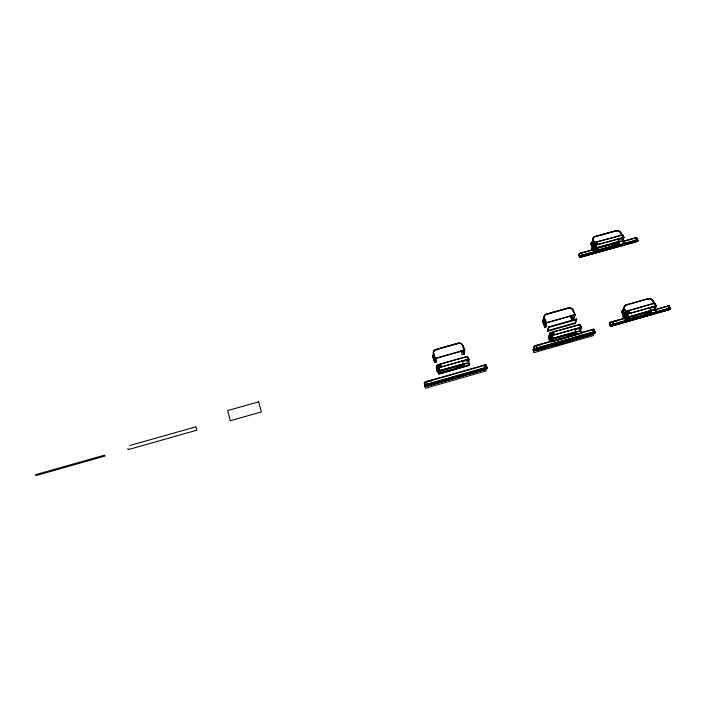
<?xml version="1.0" encoding="UTF-8"?>
<svg xmlns="http://www.w3.org/2000/svg" width="706" height="706" viewBox="0 0 706 706"><rect width="100%" height="100%" fill="white"/><g stroke="black" fill="none" stroke-linecap="round" stroke-linejoin="round"><path stroke-width="1.06" d="M486.081 365.929L486.099 365.028M654.506 303.315L655.186 303.333L654.63 303.298M654.903 303.483L655.927 306.051M655.159 303.412L656.492 306.051L655.812 306.069M469.031 363.987L468.299 362.019L468.713 359.522L467.301 356.495L437.994 364.764L467.443 356.353L468.978 359.442L468.563 361.949L469.587 365.028L468.519 362.169M468.987 359.407L468.307 359.363M534.186 346.452L533.692 347.326L534.769 349.964L535.166 348.87A2.294 0.794 -21.4 0 1 536.189 348.226L594.478 331.652A2.312 0.777 -22.5 0 1 595.193 331.802L594.84 332.632M425.4 385.441L425.206 386.085L424.28 383.023A2.294 0.821 -19 0 1 426.539 381.514L484.281 365.09A2.303 0.812 -20.3 0 1 486.257 365.39L487.281 368.082L486.84 368.664L425.303 386.156L425.436 385.035A2.303 0.812 -19 0 1 426.38 384.408L486.205 367.376A2.303 0.803 -20.3 0 1 487.034 367.499L486.866 368.267M424.438 385.547L425.374 388.238L486.363 370.862L485.393 368.055M424.588 383.517L424.641 382.767A2.294 0.821 -19 0 1 425.586 382.14L485.357 365.134A2.303 0.812 -20.3 0 1 486.187 365.267L486.955 368.497M424.694 383.711L424.262 383.358M435.311 357.977L436.679 361.79L434.667 362.354L432.999 357.686L433.325 353.927A3.971 3.601 5 0 1 435.867 349.426L458.026 343.169A3.971 3.583 7.2 0 1 463.048 345.534L464.786 350.202L464.204 353.997L462.174 354.712L460.797 350.776A3.159 2.859 7.3 0 0 460.691 350.529M431.675 381.072L431.745 380.278L427.933 381.364L431.745 380.278M434.667 362.354L433.784 357.262L435.205 360.175L433.784 357.262M464.442 350.3L462.704 345.631A3.601 3.248 7.2 0 0 458.141 343.487L435.973 349.744A3.601 3.265 5 0 0 433.678 353.83L433.352 357.589L435.002 362.399L434.128 357.165M434.852 360.272L435.002 358.63L433.325 353.927M435.823 349.902L435.867 349.426M435.937 350.22L435.973 349.744M435.205 360.175L435.364 358.383L464.469 350.15L462.721 345.481A3.601 3.248 7.2 0 0 458.168 343.337L435.99 349.585A3.601 3.265 5 0 0 433.687 353.68L433.572 353.715M436.679 361.79L433.652 353.688M438.002 368.232L437.588 372.38C437.014 370.676 435.152 365.796 437.658 364.896M436.811 368.029C438.205 366.026 437.499 373.509 437.129 367.438M436.829 369.556L437.632 364.781M437.42 369.741L437.738 369.141M437.861 372.309L438.753 367.747L468.431 359.23M437.949 372.547L438.082 371.188L439.044 373.871L469.508 365.126A6.963 2.489 -19.9 0 0 463.304 364.225M469.322 365.108L439.035 373.712L438.285 370.676L437.967 371.277M441.012 365.885L439.573 366.405L439.114 364.984L440.544 364.578L441.003 365.999L440.544 364.578M439.979 370.465L439.044 371.091L438.761 373.792L437.738 370.906M439.573 366.405L439.114 364.984M439.035 373.712L439.856 370.615L463.215 363.978A6.963 2.497 -19.9 0 1 469.358 364.878L469.411 365.355L439.123 373.959L439.397 371.294M440.191 372.883L440.403 370.888L456.544 366.299L456.35 368.567L440.191 372.883L456.261 368.32L456.544 366.299M440.279 373.13L440.403 370.888M574.896 329.014A7.016 2.418 -22.2 0 1 580.208 330.152L581.259 327.496L579.723 324.522M581.267 327.469L551.986 335.518L549.877 340.389M580.464 330.073L581.365 327.187L552.224 335.332M579.123 253.931L578.567 254.928L579.652 257.363L637.483 241.143L579.847 257.319L580.12 256.163A2.25 0.9 -24.1 0 1 581.135 255.457L637.262 239.872A2.277 0.882 -25.2 0 1 637.915 240.111L637.492 241.064M581.038 332.685L592.502 329.437A2.303 0.785 -22.5 0 1 594.196 329.808L594.152 329.42M458.009 365.664L457.629 368.285L463.86 366.52L464.283 363.89L440.147 370.8M462.836 346.973L463.048 345.534M463.983 354.183L464.469 350.15M609.878 322.774L609.252 323.692L610.408 326.296L611.043 325.387M466.984 356.548L468.052 359.425M468.81 359.769L468.519 361.463A7.236 2.612 -19.9 0 0 464.142 360.801L468.14 359.663M622.56 240.728L623.804 237.684L622.304 234.886L594.69 242.511M622.807 240.658L623.936 237.331L596.049 244.929M636.856 237.904L636.865 238.363A2.277 0.882 -25.2 0 0 635.312 237.807L622.568 241.346M486.187 365.734L487.211 368.426L425.436 385.714L486.752 368.25M669.253 306.572L669.412 305.875M580.05 324.698L550.689 332.641M592.863 333.806L593.614 335.518L534.124 352.585L533.118 349.823L535.236 349.223M581.523 327.416L580.314 324.619M534.036 347.484L534.283 346.681A2.294 0.794 -21.4 0 1 535.298 346.028L573.793 335.094M543.964 319.218A3.574 3.133 13.6 0 0 543.152 322.51L545.041 327.055L546.665 326.596L544.75 326.993L542.861 322.448L544.114 318.432A3.98 3.477 13.4 0 1 546.418 314.046L568.145 307.922A3.98 3.459 14.6 0 1 573.254 310.216L575.222 314.761L573.704 318.812L571.683 319.518L573.51 318.98M545.085 326.896L543.205 322.36L544.458 318.335A3.609 3.159 13.4 0 1 546.541 314.355L568.277 308.231A3.618 3.133 14.6 0 1 572.919 310.313L572.822 310.569M534.769 349.964L535.263 349.099M534.124 352.585L533.118 349.823M546.259 314.558L546.418 314.046M544.75 326.993L545.279 325.334L544.238 321.839L545.456 324.769L546.02 323.004L544.114 318.432M544.582 321.742L544.061 322.404M545.041 327.055L545.623 325.237L544.238 321.839M545.8 324.672L546.409 322.748L544.511 318.177A3.609 3.159 13.4 0 1 546.594 314.196L568.339 308.072A3.618 3.133 14.5 0 1 572.972 310.146L574.878 314.858M540.972 345.084L541.246 344.237L537.522 345.296M547.468 330.673L548.721 326.825L576.661 318.927L575.425 323.383L547.697 331.238L547.468 330.673L575.178 322.827L576.661 318.927M547.697 331.238L548.721 326.825M622.586 235.116L594.417 242.511L591.919 248.203L592.705 249.915M551.112 336.047L549.612 340.469L548.456 337.671L549.956 333.188L550.68 332.755M549.144 336.074L549.595 335.438L550.292 337.106C549.895 338.801 548.712 335.959 549.595 335.438M548.677 337.715L550.424 332.905M551.015 332.632L579.697 324.407M623.804 237.684L595.802 245.132L593.34 250.701L591.919 248.203M624.06 237.613L622.842 235.045M549.842 337.733L549.33 335.518M552.145 332.95L553.583 332.438L554.078 333.832L552.674 334.229L552.145 332.95L553.583 332.438M578.832 254.716L579.917 257.443L637.439 241.461L638.021 240.772L636.865 238.363M549.974 340.627C550.883 334.997 552.242 344.51 550.724 339.162L550.909 338.606M578.955 255.29L579.211 254.134A2.25 0.909 -24.1 0 1 580.235 253.436L594.999 249.342M552.674 334.229L552.18 332.835M579.652 257.363L580.208 256.366M552.648 339.039L551.677 341.872L581.417 333.426L581.673 332.87A7.307 2.506 -22.2 0 0 576.149 331.705L553.133 338.253L552.304 338.827L551.307 341.704L550.142 338.898M554.078 333.832L552.719 334.115M551.571 341.633L553.169 338.342L576.096 331.82A7.025 2.409 -22.2 0 1 581.409 332.941L551.536 341.748L550.406 338.818M581.382 256.622L635.532 241.584M553.583 338.642L552.948 341.016L553.583 338.642L569.433 334.141L568.727 336.533L569.433 334.141M554.757 345.375L555.507 343.257L571.383 338.739L570.704 341.201L554.757 345.375L570.563 340.874L571.383 338.739M554.89 345.693L555.507 343.257M594.17 247.329L592.599 244.7L592.828 244.064L594.17 247.329L593.428 249.386L591.504 245.159A3.477 2.921 12.8 0 1 591.981 242.29A3.477 2.921 12.8 0 0 591.566 244.973L593.49 249.209L591.24 245.07L592.846 240.552A3.865 3.239 12.7 0 1 594.973 236.448L615.897 230.668A3.865 3.212 13.5 0 1 620.901 232.786L622.101 235.327M591.566 244.973L593.172 240.455A3.504 2.939 12.7 0 1 595.105 236.739L616.029 230.959A3.512 2.921 13.5 0 1 620.574 232.874L621.765 235.416M592.122 248.265L594.487 242.599M593.014 246.244L593.243 245.609L593.684 247.206C593.755 249.183 592.06 243.817 593.455 247.841M594.814 242.476L597.188 247.665L618.95 241.62A6.875 2.7 -24.8 0 1 623.769 243.296L623.389 242.493M593.164 249.297L593.94 247.135L593.243 245.609M621.845 235.23L620.645 232.698A3.512 2.921 13.5 0 0 616.1 230.774L595.176 236.554A3.504 2.939 12.7 0 0 593.234 240.278L595.184 244.532C592.943 250.295 596.738 241.373 593.172 240.455M595.908 242.758L597.294 242.255L597.779 243.57L596.446 243.941L595.908 242.758L597.294 242.255M594.937 245.688L593.746 248.971L594.92 251.557L596.138 248.238L597.064 247.577M594.311 248.591C594.073 249.906 594.655 247.241 595.052 250.206L594.823 250.842L595.299 250.136L594.567 248.521M596.446 243.941L595.952 242.626M572.884 311.24L573.254 310.216M595.176 251.486L596.923 247.753M595.273 251.707L596.473 248.441M597.347 248.106L596.544 250.789L611.652 246.588L612.49 243.826L611.555 246.368L596.446 250.568L611.52 246.297M596.544 250.789L597.311 248.035L612.526 243.897M615.676 231.241L615.897 230.668M620.345 233.448L620.574 232.874M620.671 233.359L620.901 232.786M616.267 244.867L616.806 243.544A1.35 0.547 -22.7 0 1 617.565 243.517M623.654 243.579L623.716 242.59M594.055 330.099L594.249 329.649A2.303 0.785 -22.5 0 0 593.534 329.49L581.091 333.029M594.037 330.179L595.176 332.8L594.752 331.802M576.97 338.095L594.743 332.685L564.306 341.254M593.614 335.518L592.802 333.956M637.306 241.187L579.829 257.037M609.534 323.507L610.672 326.357L670.391 309.263M609.596 323.842L609.975 323.004A2.33 0.785 -22.9 0 1 611.052 322.333L626.796 317.868M610.408 326.296L610.937 325.166A2.33 0.777 -22.9 0 1 612.014 324.495L669.906 308.054A2.356 0.759 -23.8 0 1 670.541 308.231L669.968 309.387L610.69 326.093M612.817 322.501L613.232 321.609L616.92 320.568L613.329 321.839L612.923 322.73M612.19 325.51L668.035 309.643M623.133 309.96A3.627 3.098 17.8 0 0 622.56 313.129L624.616 317.647L622.224 313.226L624.148 309.131A4.024 3.433 17.7 0 1 626.293 304.763L647.87 298.664A4.033 3.406 18.4 0 1 653.085 300.941L654.365 303.651M625.684 306.06L625.931 305.539M626.054 305.283L626.293 304.763M622.56 313.129L624.492 309.034A3.654 3.115 17.7 0 1 626.434 305.071L648.099 298.806A3.662 3.089 18.3 0 1 652.838 300.871L654.118 303.58M669.094 306.757L669.394 306.28A2.347 0.768 -23.8 0 0 667.858 305.857L655.309 309.616M624.378 312.467L625.437 315.953L623.769 313.137C624.881 309.908 626.981 320.718 624.042 312.564M623.795 318.371L622.966 316.535L625.181 311.875L626.151 311.24M623.169 316.579L625.737 311.549M624.219 314.788C626.151 317.974 623.133 315.432 624.492 314.205L625.234 315.847L624.28 317.744M624.704 316.491L625.234 315.847M625.366 315.476L626.566 313.588L624.492 309.034M623.063 310.119A3.618 3.089 17.8 0 0 622.489 313.287L624.545 317.815L625.437 315.953M625.71 315.379L626.566 313.588M627.405 311.62L628.852 311.108L629.364 312.493L627.987 312.882L627.405 311.62L628.852 311.108M626.425 314.682L624.995 317.656L626.257 320.418L628.331 317.065M625.904 317.321L625.375 317.974L625.904 317.321L626.699 319.05L626.16 319.694L626.699 319.05M627.987 312.882L629.364 312.493M626.513 320.347L628.058 317.629M643.554 315.282L644.56 312.723L643.554 315.282L627.828 319.386L628.914 317.17L651.373 310.728A7.113 2.33 -23.5 0 1 656.139 311.981M627.863 319.465L628.949 317.25L644.604 312.802L643.448 315.044L627.828 319.386M627.969 319.703L629.055 317.488L644.71 313.04M647.887 299.229L648.02 298.965A3.662 3.089 18.4 0 1 652.75 301.038L654.03 303.748M652.679 301.727L653.085 300.941M649.723 312.281A1.394 0.477 -21.4 0 0 648.982 312.334L648.346 313.543L647.587 313.623M655.839 305.954L654.453 303.218L626.275 311.311L654.621 303.174M654.727 308.999L656.201 306.236M654.991 308.928L656.456 306.166M655.892 311.999L655.539 310.719M655.556 310.128L656.006 312.237L626.628 320.577M669.244 306.836L669.517 306.095A2.347 0.768 -23.8 0 0 668.882 305.919L655.256 309.784M610.461 326.375L670.4 309.246L669.394 306.28M647.428 313.27L648.982 312.334M638.012 240.314L638.021 240.772A2.277 0.882 -25.2 0 0 636.468 240.216L582.229 255.281A2.25 0.9 -24.1 0 0 579.803 256.94M595.29 332.032L595.343 332.411A2.312 0.777 -22.5 0 0 593.64 332.041L537.31 348.058A2.294 0.794 -21.4 0 0 534.874 349.602L555.922 343.645M628.269 317.1L624.148 309.131M670.647 308.451L670.621 308.857A2.356 0.759 -23.8 0 0 669.094 308.434L613.161 324.328A2.33 0.777 -22.9 0 0 610.584 325.916M668.776 305.698L667.858 305.857L669.032 308.557A2.083 0.671 -23.8 0 1 670.382 308.928L669.147 306.351A2.083 0.68 -23.8 0 0 667.797 305.98M612.12 324.725L613.011 324.213M593.437 329.27L592.502 329.437L593.596 332.155A2.039 0.688 -22.5 0 1 595.096 332.482L593.958 329.878A2.039 0.688 -22.5 0 0 592.449 329.543M536.278 348.446L537.187 347.934M485.269 364.905L484.281 365.09L485.278 367.897A2.039 0.715 -20.3 0 1 487.034 368.153L486.01 365.461A2.039 0.715 -20.3 0 0 484.263 365.196M426.459 384.638L427.404 384.117M636.212 237.675L635.312 237.807L636.415 240.349A2.012 0.777 -25.2 0 1 637.783 240.843L636.627 238.434A2.012 0.785 -25.2 0 0 635.259 237.94M581.232 255.669L582.097 255.193M628.216 317.012L628.693 316.791M624.351 308.963L624.536 308.884A3.654 3.115 17.7 0 1 626.513 304.904M546.215 322.836L574.94 314.7L573.307 319.059L571.754 315.45M670.029 309.131L669.597 308.416M637.068 240.428L637.439 241.461L637.73 240.993M596.994 247.727L619.003 241.487A7.148 2.806 -24.8 0 1 624.025 243.235M487.122 368.197L486.84 368.664L486.549 367.72M569.513 339.877L595.079 332.561M437.817 364.711L440.059 370.544L463.233 363.864A7.245 2.595 -19.9 0 1 469.622 364.808M550.883 332.676L553.363 338.28M626.143 311.355L628.808 316.862L651.267 310.49A7.113 2.33 -23.5 0 1 656.024 311.752M628.684 316.906L651.329 310.366A7.395 2.427 -23.5 0 1 656.28 311.673M625.419 311.84L627.687 317.462M439.106 365.09L440.535 364.693M627.696 313.129L629.796 312.529M624.492 314.205L624.978 315.917M627.599 313.958L655.75 305.972M439.035 367.544L468.246 359.266M655.927 305.936L627.131 314.241L625.26 317.576L626.478 320.515M580.791 327.61L576.864 328.722A7.298 2.515 -22.2 0 1 580.65 329.534M655.795 306.333L651.92 307.437A7.387 2.445 -23.6 0 1 655.318 308.345M436.573 369.52L437.87 372.468M548.456 337.671L549.859 340.557M622.966 316.535L624.475 319.209M624.545 317.815L626.16 317.356M626.751 317.524L611.996 321.715A2.33 0.785 -22.9 0 0 609.419 323.313L610.716 326.243M553.469 338.518L576.202 332.067A7.025 2.4 -22.2 0 1 581.515 333.188L580.535 331.599M553.68 338.889L569.539 334.388M440.491 371.135L456.632 366.546M438.876 372.997L438.285 370.676M551.863 340.972L536.233 345.41A2.294 0.794 -21.4 0 0 533.807 346.964L535.051 350.008L554.96 344.351M552.842 340.777L568.621 336.294M575.884 334.503L579.008 333.62M610.531 326.057L670.065 309.219M533.074 349.982L535.192 349.373M555.64 343.584L571.525 339.065M559.073 342.745L562.214 341.854M555.957 343.716L534.83 350.035M564.27 341.369L567.483 340.442M570.686 339.877L574.878 338.686M555.225 344.978L536.136 350.538L558.349 344.219M564.756 342.269L567.924 341.36M571.101 340.46L592.263 334.441L562.585 343.019M546.02 323.004L575.222 314.761M435.002 358.63L464.786 350.202M129.869 445.486L195.968 426.795L196.78 430.21L128.157 449.643L127.91 448.425M548.959 327.399L576.908 319.491M594.002 243.023L596.12 248.283M623.389 237.719L619.63 238.76A7.139 2.824 -24.9 0 1 623.063 239.969M597.285 247.885L619.056 241.849A6.875 2.7 -24.8 0 1 623.875 243.517M594.946 249.006L581.144 252.836A2.25 0.909 -24.1 0 0 578.708 254.504L579.961 257.319M597.452 248.335L612.631 244.117M622.613 241.681L636.309 237.878A2.277 0.882 -25.2 0 1 636.953 238.116L636.441 238.866M654.533 303.192L655.689 306.104M623.345 237.357L622.127 234.789L623.283 237.498M463.63 360.863L462.227 360.978L463.215 363.978M576.37 328.775L575.946 328.811M575.858 328.82L574.975 328.89L576.096 331.82M650.817 307.534L650.094 307.587L651.329 310.366M619.162 238.805L617.794 238.902L619.003 241.487M636.309 240.137L637.359 240.084M580.138 253.233L581.144 252.836L582.229 255.281M668.926 308.337L670.012 308.275M610.955 322.112L611.996 321.715L613.161 324.328M593.49 331.935L594.576 331.873M535.201 345.808L536.233 345.41L537.275 348.164A2.03 0.706 -21.4 0 0 535.122 349.532L534.054 346.893A2.03 0.706 -21.4 0 1 536.198 345.525M485.19 367.667L486.293 367.605M425.506 381.911L426.539 381.514L427.483 384.346A2.039 0.724 -19 0 0 425.489 385.679M637.394 241.125L637.183 239.846M594.743 332.685L595.176 332.782L594.364 332.049M486.946 367.923L487.281 368.082A2.303 0.803 -20.3 0 0 485.304 367.791L427.492 384.249A2.303 0.812 -19 0 0 425.233 385.75M669.632 307.639L670.4 309.246M637.165 240.367L637.597 241.267M669.694 308.354L670.162 309.316M595.123 251.618L593.993 248.9M623.036 241.143L623.336 241.787M618.95 241.62L617.741 239.034A6.866 2.709 -24.9 0 1 622.657 240.428M651.267 310.49L649.97 307.719A7.104 2.347 -23.6 0 1 654.85 308.734M627.466 311.496L628.04 312.758M624.572 308.875L626.646 313.42M592.846 240.552L596.376 248.212M593.155 243.967L594.399 246.694M592.828 244.064L594.073 246.791M625.648 317.391L626.434 319.13M594.337 249.156L595.07 250.771M625.631 317.894L626.416 319.624M425.383 385.776L424.535 382.943A2.03 0.724 -19 0 1 426.53 381.619M585.936 251.786L582.353 252.783M594.108 330.346L594.611 331.476M594.081 330.902L594.293 331.388M594.505 331.873L594.937 332.853M594.408 331.935L594.84 332.914M580.738 327.249L579.52 324.442L580.685 327.372M580.694 330.602L581.673 332.87M580.773 331.246L581.576 333.108M580.659 331.193L581.409 332.941M580.508 331.326L581.312 333.188M572.151 315.194L573.704 318.812M575.178 322.827L575.425 323.383M571.816 315.291L573.369 318.9M570.166 315.679L571.745 319.359M570.104 315.838L571.683 319.518M544.458 318.335L546.365 322.907M552.551 338.792L549.939 333.223L552.286 338.871M545.562 323.657L546.665 326.596M550.645 338.677L551.377 340.442M549.409 335.994L550.106 337.662M533.939 347.255L535.077 349.902M486.099 366.538L486.487 367.552M469.093 364.164L469.358 364.878M468.255 362.249L469.305 365.223M462.818 350.282L464.204 353.997M462.474 350.379L463.851 354.094M462.456 350.529L463.833 354.244M439.308 371.047L436.979 365.346L439.035 371.127M436.864 367.508L437.694 369.662M425.462 386.014L424.562 382.537M616.285 244.823A1.35 0.494 -24.1 0 1 615.508 244.894M615.314 244.541A1.35 0.494 -24.1 0 1 616.779 243.588M618.068 244.717A3.106 1.218 -24.9 0 1 614.114 245.812A3.106 1.218 -24.9 0 1 614.97 243.658M617.026 242.44A3.106 1.227 -24.9 0 1 619.206 243.199A3.106 1.227 -24.9 0 1 615.808 245.494M616.17 244.647A1.35 0.547 -22.7 0 1 615.411 244.673M615.182 244.329A1.35 0.547 -22.7 0 1 616.126 243.517A1.35 0.547 -22.7 0 1 617.459 243.288M591.24 245.07A3.83 3.221 12.8 0 1 591.893 241.787M543.205 322.36A3.583 3.133 13.6 0 1 543.885 319.165M542.861 322.448A3.945 3.459 13.6 0 1 543.894 318.706M622.224 313.226A3.989 3.406 17.8 0 1 623.725 309.131M647.826 314.055A3.212 1.059 -23.5 0 1 645.611 313.958A3.212 1.059 -23.5 0 1 647.023 312.281M648.24 313.305A1.394 0.477 -21.4 0 1 647.49 313.358M647.261 313.04A1.394 0.477 -21.4 0 1 648.267 312.299A1.394 0.477 -21.4 0 1 649.617 312.043M575.408 334.565A3.168 1.085 -22.2 0 0 576.599 332.932A3.168 1.085 -22.2 0 0 574.225 332.879A3.168 1.085 -22.2 0 0 572.019 333.85M573.501 334.794A1.386 0.485 -20 0 1 572.672 334.856M572.442 334.52A1.386 0.485 -20 0 1 573.44 333.806A1.386 0.485 -20 0 1 574.781 333.585M573.396 334.556A1.377 0.485 -20 0 1 572.566 334.618M572.337 334.282A1.377 0.485 -20 0 1 573.343 333.559A1.377 0.485 -20 0 1 574.675 333.347M433.334 357.73A3.574 3.248 5.1 0 1 433.413 355.524M432.999 357.686A3.936 3.574 5.1 0 1 433.943 354.077M460.674 350.679A3.159 2.859 7.3 0 1 460.78 350.926M462.148 361.093A6.954 2.506 -19.9 0 1 468.299 362.019M427.156 386.111L484.731 369.715L427.156 386.111M258.661 401.829L227.685 410.574L230.262 420.732L261.379 411.925L258.661 401.829M104.373 455.211L35.3 474.759L36.165 475.526L105.07 456.023L104.373 455.211M582.185 255.404L581.1 252.96A1.986 0.803 -24.1 0 0 578.946 254.442L580.041 256.878A1.994 0.794 -24.1 0 1 582.185 255.404M613.108 324.442L611.943 321.83A2.056 0.697 -22.9 0 0 609.666 323.242L610.831 325.845A2.056 0.688 -22.9 0 1 613.108 324.442M615.535 245.812A3.106 1.218 -24.9 0 0 619.338 242.899A3.106 1.218 -24.9 0 0 614.679 243.879A3.106 1.218 -24.9 0 0 615.535 245.812M615.411 245.582A3.098 1.218 -24.9 0 0 619.241 242.688A3.098 1.218 -24.9 0 0 614.626 243.623A3.098 1.218 -24.9 0 0 615.411 245.582M647.517 314.399A3.203 1.05 -23.5 0 0 651.603 311.655A3.203 1.05 -23.5 0 0 646.864 312.696A3.203 1.05 -23.5 0 0 647.517 314.399M647.402 314.17A3.203 1.05 -23.5 0 0 651.488 311.417A3.203 1.05 -23.5 0 0 646.749 312.467A3.203 1.05 -23.5 0 0 647.402 314.17M572.504 335.685A3.159 1.085 -22.2 0 0 576.661 333.047A3.159 1.085 -22.2 0 0 571.984 333.867A3.159 1.085 -22.2 0 0 572.504 335.685M572.434 335.447A3.168 1.094 -22.2 0 0 576.546 332.791A3.168 1.094 -22.2 0 0 571.825 333.656A3.168 1.094 -22.2 0 0 572.434 335.447M460.497 366.688A1.368 0.494 -19.9 0 0 462.298 365.593A1.368 0.494 -19.9 0 0 460.233 365.885A1.368 0.494 -19.9 0 0 460.497 366.688M460.18 367.005A2.03 0.732 -19.9 0 0 462.933 365.399A2.03 0.732 -19.9 0 0 459.924 365.761A2.03 0.732 -19.9 0 0 460.18 367.005M459.871 367.358A2.78 0.997 -19.9 0 0 463.639 365.161A2.78 0.997 -19.9 0 0 459.518 365.646A2.78 0.997 -19.9 0 0 459.871 367.358M460.586 366.935A1.368 0.494 -19.9 0 0 462.395 365.84A1.368 0.494 -19.9 0 0 460.33 366.132A1.368 0.494 -19.9 0 0 460.586 366.935"/></g></svg>
